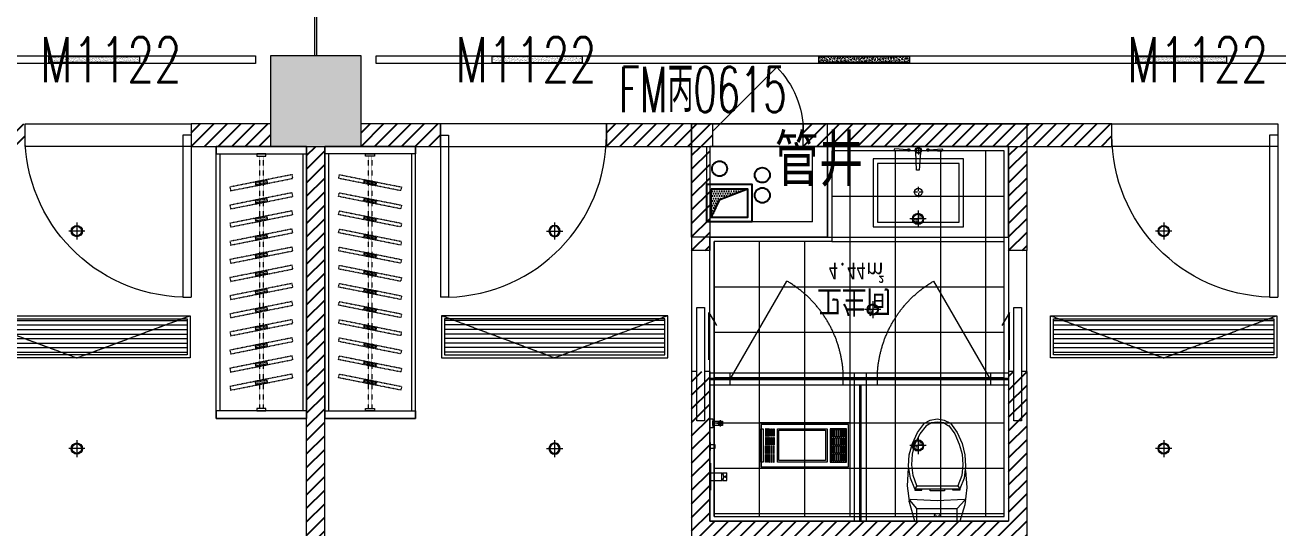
# Model space of a CAD drawing. Header units: millimetres. Extents: x 33621 to 401573, y -91663 to 133135.
# Drawn here: x 115971 to 124271, y -54236 to -50907 of the extents above; entities that cross this region are included whole.
import ezdxf

# ---------------------------------------------------------------- set-up
doc = ezdxf.new("R2010")
doc.units = ezdxf.units.MM
doc.header["$LTSCALE"] = 10
for name, pattern in [('DASH', [0.35, 0.25, -0.1]), ('DOT', [0.2, 0.1, -0.1]), ('DOTE', [2.42, 2, -0.2, 0.02, -0.2]), ('HIDDEN', [0.375, 0.25, -0.125, 0, 0])]:
    doc.linetypes.add(name, pattern=pattern)
doc.layers.get('0').update_dxf_attribs({"color": 253})
for name, color, linetype, lineweight in [('COLUMN', 253, 'Continuous', 0), ('DOOR【门】', 253, 'Continuous', 0), ('DS-4BS-FINISH【墙完成线】', 253, 'Continuous', 0), ('FF-Door【门】', 253, 'Continuous', 0), ('FF-FIXT【洁具】', 253, 'Continuous', 0), ('FF-FURN【成品家具】', 253, 'Continuous', 0), ('FF-FURN【成品家私】', 253, 'Continuous', 0), ('MK【门槛线】', 253, 'Continuous', 0), ('PUB_HATCH', 253, 'Continuous', 0), ('RC-FCU【空调设备】', 253, 'Continuous', 0), ('RC-LIGHT【天花灯具】', 253, 'Continuous', 0), ('RC-Modelling【天花造型】', 253, 'Continuous', 0), ('RC-STR【天花细线】', 253, 'Continuous', 0), ('RC-Text【天花文字】', 253, 'Continuous', 0), ('TXT【平面空间文字】', 253, 'Continuous', 0), ('WALL', 253, 'Continuous', 0), ('Wall【墙体】', 253, 'Continuous', 0), ('Wall【新建墙】', 253, 'Continuous', 0), ('WINDOW', 253, 'Continuous', 0), ('Xline【辅助线】', 253, 'Continuous', 0)]:
    doc.layers.add(name, color=color, linetype=linetype, lineweight=lineweight)
for name, color, linetype in [('DIM_LEAD', 253, 'Continuous'), ('ELE', 253, 'Continuous'), ('HATCH【填充】', 253, 'Continuous'), ('VPIPE-污水', 253, 'Continuous'), ('VPIPE-热给水', 253, 'Continuous'), ('VPIPE-给水', 253, 'Continuous'), ('WINDOW_TEXT', 253, 'Continuous'), ('填充', 253, 'Continuous'), ('洁具', 253, 'Continuous'), ('风道（排气道）', 253, 'Continuous')]:
    doc.layers.add(name, color=color, linetype=linetype)
doc.styles.add('-宋体', font='', dxfattribs={"width": 0.8})
doc.styles.add('_TCH_WINDOW', font='SIMPLEX', dxfattribs={"bigfont": 'GBCBIG'})
doc.styles.add('SUN', font='romans.shx', dxfattribs={"width": 0.8, "bigfont": 'hzdx.shx'})
doc.styles.add('宋体', font='', dxfattribs={"width": 0.7})
doc.styles.get('-宋体').set_extended_font_data('SimSun')
doc.styles.get('宋体').set_extended_font_data('SimSun')

# ---------------------------------------------------------------- blocks, each defined once
blk = doc.blocks.new('$DorLib2D$00000001')
for p, q in [((0.45, 0.975), (0.5, 0.975)), ((0.45, 0), (0.45, 0.975)), ((0.5, 0), (0.5, 0.975)), ((0.5, 0), (0.45, 0))]:
    blk.add_line(p, q)
at = {"lineweight": 13}
blk.add_arc((0.475, 0), 0.975, 91.46928, 180, dxfattribs=at)
blk = doc.blocks.new('海龙0109180699')
for points in [[(-1740, 7095.5), (-1740, 7145.5), (-1140, 7145.5), (-1140, 7095.5)], [(-1740, 7145.5), (-1740, 5345.5), (-1140, 5345.5), (-1140, 7145.5)], [(-1140, 5395.5), (-1140, 5345.5), (-1740, 5345.5), (-1740, 5395.5)]]:
    blk.add_lwpolyline(points, close=True)
at = {"color": 8}
for points in [[(-1715, 7095.5), (-1715, 5395.5)], [(-1165, 7095.5), (-1165, 5395.5)]]:
    blk.add_lwpolyline(points, dxfattribs=at)
for points in [[(-1470, 7080.5), (-1470, 7095.5), (-1410, 7095.5), (-1410, 7080.5)], [(-1410, 5410.5), (-1410, 5395.5), (-1470, 5395.5), (-1470, 5410.5)], [(-1410, 5410.5), (-1410, 5395.5), (-1470, 5395.5), (-1470, 5410.5)]]:
    blk.add_lwpolyline(points, close=True, dxfattribs=at)
at = {"color": 8, "linetype": 'DASH', "ltscale": 0.006}
for points in [[(-1452.5, 7080.5), (-1452.5, 5410.5)], [(-1427.5, 7080.5), (-1427.5, 5410.5)]]:
    blk.add_lwpolyline(points, dxfattribs=at)
for points in [[(-1643.5, 6958.7), (-1231.6, 6876.8), (-1236.5, 6852.3), (-1648.4, 6934.2)], [(-1476.8, 6925.6), (-1398.3, 6909.9), (-1403.2, 6885.4), (-1481.7, 6901)], [(-1478.3, 6918.2), (-1399.8, 6902.6), (-1401.7, 6892.8), (-1480.2, 6908.4)], [(-1643.5, 6838.7), (-1231.6, 6756.8), (-1236.5, 6732.3), (-1648.4, 6814.2)], [(-1476.8, 6805.6), (-1398.3, 6789.9), (-1403.2, 6765.4), (-1481.7, 6781)], [(-1478.3, 6798.2), (-1399.8, 6782.6), (-1401.7, 6772.8), (-1480.2, 6788.4)], [(-1643.5, 6718.7), (-1231.6, 6636.8), (-1236.5, 6612.3), (-1648.4, 6694.2)], [(-1476.8, 6685.6), (-1398.3, 6669.9), (-1403.2, 6645.4), (-1481.7, 6661)], [(-1478.3, 6678.2), (-1399.8, 6662.6), (-1401.7, 6652.8), (-1480.2, 6668.4)], [(-1643.5, 6598.7), (-1231.6, 6516.8), (-1236.5, 6492.3), (-1648.4, 6574.2)], [(-1476.8, 6565.6), (-1398.3, 6549.9), (-1403.2, 6525.4), (-1481.7, 6541)], [(-1478.3, 6558.2), (-1399.8, 6542.6), (-1401.7, 6532.8), (-1480.2, 6548.4)], [(-1643.5, 6478.7), (-1231.6, 6396.8), (-1236.5, 6372.3), (-1648.4, 6454.2)], [(-1476.8, 6445.6), (-1398.3, 6429.9), (-1403.2, 6405.4), (-1481.7, 6421)], [(-1478.3, 6438.2), (-1399.8, 6422.6), (-1401.7, 6412.8), (-1480.2, 6428.4)], [(-1643.5, 6358.7), (-1231.6, 6276.8), (-1236.5, 6252.3), (-1648.4, 6334.2)], [(-1476.8, 6325.6), (-1398.3, 6309.9), (-1403.2, 6285.4), (-1481.7, 6301)], [(-1478.3, 6318.2), (-1399.8, 6302.6), (-1401.7, 6292.8), (-1480.2, 6308.4)], [(-1643.5, 6238.7), (-1231.6, 6156.8), (-1236.5, 6132.3), (-1648.4, 6214.2)], [(-1476.8, 6205.6), (-1398.3, 6189.9), (-1403.2, 6165.4), (-1481.7, 6181)], [(-1478.3, 6198.2), (-1399.8, 6182.6), (-1401.7, 6172.8), (-1480.2, 6188.4)], [(-1643.5, 6118.7), (-1231.6, 6036.8), (-1236.5, 6012.3), (-1648.4, 6094.2)], [(-1476.8, 6085.6), (-1398.3, 6069.9), (-1403.2, 6045.4), (-1481.7, 6061)], [(-1478.3, 6078.2), (-1399.8, 6062.6), (-1401.7, 6052.8), (-1480.2, 6068.4)], [(-1643.5, 5998.7), (-1231.6, 5916.8), (-1236.5, 5892.3), (-1648.4, 5974.2)], [(-1476.8, 5965.6), (-1398.3, 5949.9), (-1403.2, 5925.4), (-1481.7, 5941)], [(-1478.3, 5958.2), (-1399.8, 5942.6), (-1401.7, 5932.8), (-1480.2, 5948.4)], [(-1643.5, 5878.7), (-1231.6, 5796.8), (-1236.5, 5772.3), (-1648.4, 5854.2)], [(-1476.8, 5845.6), (-1398.3, 5829.9), (-1403.2, 5805.4), (-1481.7, 5821)], [(-1478.3, 5838.2), (-1399.8, 5822.6), (-1401.7, 5812.8), (-1480.2, 5828.4)], [(-1643.5, 5758.7), (-1231.6, 5676.8), (-1236.5, 5652.3), (-1648.4, 5734.2)], [(-1476.8, 5725.6), (-1398.3, 5709.9), (-1403.2, 5685.4), (-1481.7, 5701)], [(-1478.3, 5718.2), (-1399.8, 5702.6), (-1401.7, 5692.8), (-1480.2, 5708.4)], [(-1643.5, 5638.7), (-1231.6, 5556.8), (-1236.5, 5532.3), (-1648.4, 5614.2)], [(-1476.8, 5605.6), (-1398.3, 5589.9), (-1403.2, 5565.4), (-1481.7, 5581)], [(-1478.3, 5598.2), (-1399.8, 5582.6), (-1401.7, 5572.8), (-1480.2, 5588.4)]]:
    blk.add_lwpolyline(points, close=True, dxfattribs=at)
blk = doc.blocks.new('PQD')
at = {"layer": '填充'}
h = blk.add_hatch(dxfattribs=at)
h.set_pattern_fill('DOTS', color=256, scale=10, style=0)
h.paths.add_polyline_path([(517039.4, 222520.7), (516799.4, 222520.7), (516799.4, 222330.7), (516857.1, 222450.6)])
blk.add_lwpolyline([(516799.4, 222330.7), (516857.1, 222450.6), (517039.4, 222520.7)], dxfattribs=at)
at = {"layer": '风道（排气道）'}
for points in [[(516769.4, 222550.7), (517069.4, 222550.7), (517069.4, 222300.7), (516769.4, 222300.7)], [(516799.4, 222520.7), (517039.4, 222520.7), (517039.4, 222330.7), (516799.4, 222330.7)]]:
    blk.add_lwpolyline(points, close=True, dxfattribs=at)
blk = doc.blocks.new('$DorLib2D$00000114')
at = {"color": 0}
blk.add_line((0.5, 0), (-0.207, 0.707), dxfattribs=at)
blk.add_arc((0.5, 0), 1, 135, 180, dxfattribs=at)
blk = doc.blocks.new('ZL_08155714')
at = {"layer": 'VPIPE-污水'}
blk.add_circle((-129.2, -712), 50, dxfattribs=at)
at = {"layer": 'VPIPE-热给水'}
blk.add_circle((153.9, -888.5), 50, dxfattribs=at)
at = {"layer": 'VPIPE-给水'}
blk.add_circle((153.9, -754.4), 50, dxfattribs=at)
at = {"layer": 'WALL'}
for p, q in [((-314.6, -1164.9), (-314.6, -414.9)), ((-314.6, -414.9), (585.4, -414.9)), ((585.4, -1164.9), (585.4, -414.9)), ((-214.6, -1064.9), (-214.6, -564.9)), ((-214.6, -564.9), (485.4, -564.9)), ((485.4, -1064.9), (485.4, -564.9)), ((485.4, -1064.9), (-214.6, -1064.9)), ((585.4, -1164.9), (-314.6, -1164.9))]:
    blk.add_line(p, q, dxfattribs=at)
at = {"layer": 'WINDOW'}
for p, q in [((-175.1, -414.9), (424.9, -414.9)), ((-175.1, -414.9), (-175.1, -564.9)), ((424.9, -564.9), (424.9, -414.9)), ((-175.1, -564.9), (424.9, -564.9))]:
    blk.add_line(p, q, dxfattribs=at)
at = {"layer": 'DOOR【门】', "xscale": -600, "yscale": 600, "zscale": -600}
blk.add_blockref('$DorLib2D$00000114', (124.9, -464.9), dxfattribs=at)
at = {"layer": '洁具'}
blk.add_blockref('PQD', (-516984, -223365.7), dxfattribs=at)
at = {"layer": 'ELE', "ltscale": 100, "style": 'SUN', "width": 0.6}
blk.add_text('FM丙0615', height=300, dxfattribs=at).set_placement((-797.1, -337.9, 0))
at = {"layer": 'TXT【平面空间文字】', "width": 0.75}
blk.add_text('管井', height=300, dxfattribs=at).set_placement((236.4, -794.6))
blk = doc.blocks.new('A$C5D954283')
at = {"color": 0, "linetype": 'Continuous'}
for p, q in [((-159.8, 511.3), (-159.8, 506.3)), ((159.8, 511.3), (159.8, 506.3)), ((15.1, 492.2), (4.8, 374.3)), ((4.8, 374.3), (-11.2, 374.3))]:
    blk.add_line(p, q, dxfattribs=at)
at = {"color": 8}
for p, q in [((0, 532.1), (0, 509.5)), ((0, 501.5), (0, 478.5)), ((0, 235.1), (0, 263.8)), ((-5, 230), (-32.8, 230)), ((0, 225), (0, 196.3)), ((32.3, 230), (5, 230))]:
    blk.add_line(p, q, dxfattribs=at)
at = {"color": 8, "ltscale": 1000, "const_width": 0.448}
blk.add_lwpolyline([(0, 505.7, -1), (0, 505.3, -1)], format="xyb", close=True, dxfattribs=at)
at = {"color": 0, "linetype": 'Continuous'}
blk.add_lwpolyline([(300, 0), (300, 450), (-300, 450), (-300, 0)], close=True, dxfattribs=at)
at = {"color": 8}
blk.add_lwpolyline([(270, 30), (270, 420), (-270, 420), (-270, 30)], close=True, dxfattribs=at)
at = {"color": 8, "const_width": 0.84}
blk.add_lwpolyline([(0.1, 230.5, -1), (0.1, 229.6, -1)], format="xyb", close=True, dxfattribs=at)
at = {"color": 8}
blk.add_circle((0, 230), 25.2, dxfattribs=at)
at = {"color": 0, "linetype": 'Continuous'}
for centre, start, end in [((-154.8, 511.3), 88.28891, 180), ((-154.8, 506.3), 180, 271.71109), ((154.8, 511.3), 0, 91.71109), ((154.8, 506.3), 268.28891, 0)]:
    blk.add_arc(centre, 5, start, end, dxfattribs=at)
at = {"color": 250, "linetype": 'DOT', "ltscale": 1000}
for points in [[(-57.3, 508.8), (-57.4, 510), (-57.8, 511.1), (-58.3, 512.1), (-59.1, 513), (-60, 513.8), (-61, 514.3), (-62.2, 514.7), (-63.3, 514.8), (-64.5, 514.7), (-65.6, 514.3), (-66.7, 513.8), (-67.6, 513), (-68.3, 512.1), (-68.9, 511.1), (-69.2, 510), (-69.3, 508.8), (-69.2, 507.6), (-68.9, 506.5), (-68.3, 505.5), (-67.6, 504.6), (-66.7, 503.8), (-65.6, 503.3), (-64.5, 502.9), (-63.3, 502.8), (-62.2, 502.9), (-61, 503.3), (-60, 503.8), (-59.1, 504.6), (-58.3, 505.5), (-57.8, 506.5), (-57.4, 507.6)], [(69.3, 508.8), (69.2, 510), (68.9, 511.1), (68.3, 512.1), (67.6, 513), (66.7, 513.8), (65.6, 514.3), (64.5, 514.7), (63.3, 514.8), (62.2, 514.7), (61, 514.3), (60, 513.8), (59.1, 513), (58.3, 512.1), (57.8, 511.1), (57.4, 510), (57.3, 508.8), (57.4, 507.6), (57.8, 506.5), (58.3, 505.5), (59.1, 504.6), (60, 503.8), (61, 503.3), (62.2, 502.9), (63.3, 502.8), (64.5, 502.9), (65.6, 503.3), (66.7, 503.8), (67.6, 504.6), (68.3, 505.5), (68.9, 506.5), (69.2, 507.6)]]:
    blk.add_wipeout(points, dxfattribs=at)
at = {"color": 0, "linetype": 'Continuous'}
for p, q in [((-72.3, 510.3), (-154.7, 516.3)), ((-72.3, 507.3), (-154.7, 501.3)), ((72.3, 510.3), (154.7, 516.3)), ((72.3, 507.3), (154.7, 501.3)), ((-11.2, 374.3), (-17.5, 495.5))]:
    blk.add_line(p, q, dxfattribs=at)
at = {"color": 8}
for p, q in [((-4, 505.5), (-26.2, 505.5)), ((25.8, 505.5), (4, 505.5))]:
    blk.add_line(p, q, dxfattribs=at)
at = {"color": 0, "linetype": 'Continuous', "const_width": 12}
for points in [[(-63.3, 514.8, -1), (-63.3, 502.8, -1)], [(63.3, 514.8, 1), (63.3, 502.8, 1)]]:
    blk.add_lwpolyline(points, format="xyb", close=True, dxfattribs=at)
at = {"color": 0, "linetype": 'Continuous'}
blk.add_circle((0, 505.5), 20.2, dxfattribs=at)
at = {"color": 8}
blk.add_circle((0.3, 505.7), 16.3, dxfattribs=at)
blk = doc.blocks.new('A$C78EA0098')
at = {"color": 33, "linetype": 'Continuous'}
for p, q in [((47, 353.8), (90, 353.8)), ((68.5, 375.3), (68.5, 332.3))]:
    blk.add_line(p, q, dxfattribs=at)
for p, q in [((5, 25, 0), (81, 25, 0)), ((81, -25, 0), (81, 25, 0)), ((81, 20, 0), (88, 20, 0)), ((84, 25, 0), (114, 25, 0)), ((84, 20, 0), (84, 25, 0)), ((114, -25, 0), (114, 25, 0)), ((5, -25, 0), (81, -25, 0)), ((81, -20, 0), (88, -20, 0)), ((84, -25, 0), (84, -20, 0)), ((84, -25, 0), (114, -25, 0))]:
    blk.add_line(p, q)
for points in [[(0, 383.8), (20, 383.8), (20, 323.8), (0, 323.8)], [(20, 368.8), (85, 368.8), (85, 338.8), (20, 338.8)], [(0, 226), (3, 226), (3, 174), (0, 174)], [(3, 212.5), (33.5, 212.5), (33.5, 187.5), (3, 187.5)], [(0, 90), (5, 90), (5, -90), (0, -90)]]:
    blk.add_lwpolyline(points, close=True)
for centre, radius in [((68.5, 353.8), 11.5), ((104, 0, 0), 5)]:
    blk.add_circle(centre, radius, dxfattribs=at)
blk.add_arc((57.8, 0, 0), 36.3, 316.39718, 43.60282)
blk = doc.blocks.new('ZL_08127082')
at = {"layer": 'FF-FIXT【洁具】'}
for p, q in [((-184.1, -108.8), (-150.6, 0)), ((146.4, 0), (-150.6, 0)), ((-133.9, 0), (-133.9, -83.7)), ((133.9, 0), (133.9, -83.7)), ((146.4, 0), (179.9, -117.1)), ((-20.9, -37.7), (-16.7, -33.5)), ((-20.9, -41.8), (-20.9, -37.7)), ((-16.7, -46), (-20.9, -41.8)), ((-16.7, -33.5), (-12.6, -33.5)), ((-12.6, -50.2), (-16.7, -46)), ((-12.6, -33.5), (-4.2, -29.3)), ((4.2, -50.2), (-12.6, -50.2)), ((-4.2, -29.3), (4.2, -33.5)), ((4.2, -33.5), (12.6, -33.5)), ((12.6, -46), (4.2, -50.2)), ((12.6, -33.5), (16.7, -37.7)), ((16.7, -41.8), (12.6, -46)), ((16.7, -37.7), (16.7, -41.8)), ((-196.6, -221.7), (-184.1, -108.8)), ((-133.9, -83.7), (-184.1, -138.1)), ((-179.9, -142.2), (0, -133.9)), ((133.9, -83.7), (-133.9, -83.7)), ((0, -133.9), (0, -138.1)), ((0, -133.9), (175.7, -142.2)), ((133.9, -83.7), (179.9, -138.1)), ((184.1, -133.9), (175.7, -142.2)), ((179.9, -117.1), (196.6, -234.3)), ((184.1, -125.5), (184.1, -133.9)), ((-188.3, -334.7), (-196.6, -221.7)), ((-179.9, -284.5), (-150.6, -213.4)), ((-163.2, -301.2), (-138.1, -234.3)), ((-150.6, -205), (-104.6, -205)), ((-150.6, -213.4), (-150.6, -205)), ((-138.1, -234.3), (-150.6, -213.4)), ((146.4, -213.4), (-150.6, -213.4)), ((133.9, -234.3), (-138.1, -234.3)), ((-104.6, -205), (-104.6, -213.4)), ((-50.2, -213.4), (-50.2, -200.8)), ((-50.2, -200.8), (46, -200.8)), ((46, -213.4), (-50.2, -213.4)), ((46, -200.8), (46, -213.4)), ((100.4, -205), (100.4, -213.4)), ((146.4, -205), (100.4, -205)), ((133.9, -234.3), (146.4, -213.4)), ((133.9, -234.3), (159, -301.2)), ((146.4, -213.4), (146.4, -205)), ((146.4, -213.4), (175.7, -284.5)), ((196.6, -234.3), (188.3, -351.4)), ((-188.3, -364), (-179.9, -284.5)), ((-171.5, -372.3), (-163.2, -301.2)), ((159, -301.2), (167.3, -372.3)), ((175.7, -284.5), (188.3, -364)), ((-184.1, -439.3), (-188.3, -364)), ((-167.3, -443.4), (-171.5, -372.3)), ((167.3, -372.3), (163.2, -443.4)), ((188.3, -364), (184.1, -439.3)), ((-167.3, -514.6), (-184.1, -439.3)), ((-146.4, -510.4), (-167.3, -443.4)), ((163.2, -443.4), (146.4, -510.4)), ((184.1, -439.3), (163.2, -514.6)), ((-133.9, -585.7), (-167.3, -514.6)), ((-117.1, -577.3), (-146.4, -510.4)), ((-75.3, -635.9), (-117.1, -577.3)), ((113, -577.3), (71.1, -631.7)), ((146.4, -510.4), (113, -577.3)), ((163.2, -514.6), (129.7, -585.7)), ((-87.9, -648.4), (-133.9, -585.7)), ((-46, -669.4), (-87.9, -648.4)), ((-41.8, -652.6), (-75.3, -631.7)), ((0, -656.8), (-41.8, -652.6)), ((37.7, -652.6), (0, -656.8)), ((75.3, -631.7), (37.7, -652.6)), ((83.7, -648.4), (46, -669.4)), ((129.7, -585.7), (83.7, -648.4)), ((0, -677.7), (-46, -669.4)), ((46, -669.4), (0, -677.7))]:
    blk.add_line(p, q, dxfattribs=at)
blk = doc.blocks.new('ZL_08123655')
at = {"layer": 'FF-FIXT【洁具】'}
for p, q in [((-184.1, -138.1), (-188.3, -129.7)), ((-179.9, -142.2), (-184.1, -138.1))]:
    blk.add_line(p, q, dxfattribs=at)
at = {"layer": 'DIM_LEAD'}
blk.add_blockref('ZL_08127082', (0, 0), dxfattribs=at)
blk = doc.blocks.new('DOORBLK101')
at = {"layer": 'FF-Door【门】'}
blk.add_line((-0.5, 0), (0, 0.866), dxfattribs=at)
at = {"layer": 'FF-Door【门】', "color": 8, "linetype": 'HIDDEN', "ltscale": 15}
blk.add_arc((-0.5, 0), 1, 0, 60, dxfattribs=at)
blk = doc.blocks.new('海龙0427194496')
at = {"layer": 'FF-FURN【成品家具】'}
for p, q in [((-885.9, 1254), (-885.9, 2054)), ((1334.1, 2054), (1334.1, 1254))]:
    blk.add_line(p, q, dxfattribs=at)
at = {"layer": 'FF-FURN【成品家私】'}
for points in [[(-850.9, 1630.6), (-800.9, 1630.6), (-800.9, 2380.6), (-850.9, 2380.6)], [(1249.1, 1630.6), (1299.1, 1630.6), (1299.1, 2380.6), (1249.1, 2380.6)]]:
    blk.add_lwpolyline(points, close=True, dxfattribs=at)
for points in [[(-772.3, 1977.7), (-772.3, 1663.5), (-721.5, 1750.5)], [(1220.5, 1977.7), (1220.5, 1663.5), (1169.7, 1750.5)]]:
    blk.add_lwpolyline(points, dxfattribs=at)
at = {"layer": 'MK【门槛线】', "color": 4}
for p, q in [((190.6, 2065.2), (190.6, 3045.2)), ((270.6, 2065.2), (270.6, 3045.2)), ((1214.1, 2145.2), (-765.9, 2145.2)), ((-630.6, 2145.2), (-630.6, 2065.2)), ((119.4, 2145.2), (119.4, 2065.2)), ((345.6, 2145.2), (345.6, 2065.2)), ((1095.6, 2145.2), (1095.6, 2065.2)), ((1214.1, 2065.2), (-765.9, 2065.2))]:
    blk.add_line(p, q, dxfattribs=at)
at = {"layer": 'Wall【墙体】', "color": 6}
blk.add_line((1214.1, 564.9), (-765.9, 564.9), dxfattribs=at)
at = {"layer": 'Wall【新建墙】', "color": 4}
for p, q in [((-885.9, 2054), (-885.9, 3165.2)), ((1334.1, 2054), (1334.1, 3165.2)), ((-765.9, 3045.2), (1214.1, 3045.2)), ((-765.9, 2054), (-765.9, 3045.2)), ((1214.1, 2054), (1214.1, 3045.2)), ((-850.9, 2054), (-885.9, 2054)), ((-765.9, 2054), (-800.9, 2054)), ((1249.1, 2054), (1214.1, 2054)), ((1334.1, 2054), (1299.1, 2054)), ((-885.9, 414.9), (-885.9, 1254)), ((-765.9, 1254), (-885.9, 1254)), ((-765.9, 564.9), (-765.9, 1254)), ((1214.1, 564.9), (1214.1, 1254)), ((1334.1, 1254), (1214.1, 1254)), ((1334.1, 414.9), (1334.1, 1254)), ((-885.9, 414.9), (1334.1, 414.9))]:
    blk.add_line(p, q, dxfattribs=at)
blk.add_lwpolyline([(-885.9, 3165.2), (1334.1, 3165.2)], dxfattribs=at)
at = {"layer": 'WINDOW', "linetype": 'Continuous'}
for p, q in [((225.6, 2145.2), (225.6, 3045.2)), ((235.6, 2145.2), (235.6, 3045.2)), ((1214.1, 2110.2), (-765.9, 2110.2)), ((1214.1, 2100.2), (-765.9, 2100.2))]:
    blk.add_line(p, q, dxfattribs=at)
at = {"layer": 'FF-FIXT【洁具】', "xscale": -1}
blk.add_blockref('ZL_08123655', (740.4, 3045.2), dxfattribs=at)
at = {"layer": 'FF-FIXT【洁具】', "xscale": -1, "rotation": 180.000000952178}
blk.add_blockref('A$C78EA0098', (-765.9, 2751.2), dxfattribs=at)
at = {"layer": 'FF-FIXT【洁具】', "yscale": 750, "zscale": 750}
for p, xscale, rotation in [((-255.6, 2105.2), -750, 180.0000000000119), ((719.6, 2105.2), 750, 179.9999999999881)]:
    blk.add_blockref('DOORBLK101', p, dxfattribs=dict(at, xscale=xscale, rotation=rotation))
at = {"layer": 'TXT【平面空间文字】', "color": 6, "linetype": 'Continuous', "xscale": -1, "rotation": 180}
blk.add_blockref('ZL_08155714', (-571.3, 0), dxfattribs=at)
at = {"layer": 'RC-Text【天花文字】', "style": '宋体', "width": 0.8}
blk.add_text('4.44㎡', height=112.5, dxfattribs=at).set_placement((21.9, 1335.3))
at = {"layer": 'TXT【平面空间文字】', "style": '-宋体', "width": 0.8}
blk.add_text('卫生间', height=150, dxfattribs=at).set_placement((-54.9, 1520.1))
at = {"layer": 'FF-FIXT【洁具】', "linetype": 'Continuous', "xscale": -1, "rotation": 180}
blk.add_blockref('A$C5D954283', (616.3, 1097.1), dxfattribs=at)
at = {"layer": 'FF-FIXT【洁具】', "linetype": 'Continuous'}
blk.add_lwpolyline([(1214.1, 564.9), (14.1, 564.9), (14.1, 1164.9), (1214.1, 1164.9)], close=True, dxfattribs=at)
at = {"layer": 'Wall【新建墙】', "color": 4}
blk.add_lwpolyline([(-765.9, 1164.9), (14.1, 1164.9), (14.1, 564.9), (1214.1, 564.9), (1214.1, 3045.2), (-765.9, 3045.2), (-765.9, 1164.9)], dxfattribs=at)
blk = doc.blocks.new('海龙0427202726')
at = {"layer": 'Xline【辅助线】', "xscale": -1, "rotation": 180}
blk.add_blockref('海龙0427194496', (3600, 7764.9), dxfattribs=at)
blk = doc.blocks.new('ZL_0317145799')
at = {"layer": 'RC-FCU【空调设备】'}
h = blk.add_hatch(dxfattribs=at)
h.set_pattern_fill('_USER', color=8, scale=30, pattern_type=0)
h.set_pattern_definition([(0, (-5926276.942, -1197962.362), (0, 30), [])])
h.paths.add_polyline_path([(730, -260), (730, -20), (-730, -20), (-730, -260)])
blk.add_lwpolyline([(-750, -280), (-750, 0), (750, 0), (750, -280)], close=True, dxfattribs=at)
at = {"layer": 'RC-FCU【空调设备】', "color": 8, "linetype": 'DASH'}
blk.add_lwpolyline([(-750, 0), (0, -280), (750, 0)], dxfattribs=at)
at = {"layer": 'RC-FCU【空调设备】', "color": 8}
blk.add_lwpolyline([(-730, -260), (-730, -20), (730, -20), (730, -260)], close=True, dxfattribs=at)
blk = doc.blocks.new('圆形筒灯')
at = {"color": 251, "linetype": 'DOTE', "ltscale": 43.504693}
blk.add_line((0, 91), (0, -91), dxfattribs=at)
at = {"color": 251, "linetype": 'DOTE', "ltscale": 41.297046}
blk.add_line((86, 0), (-86, 0), dxfattribs=at)
blk.add_ellipse((0, 0), major_axis=(-42.4, 42.4), ratio=1, start_param=2.355868237233172, end_param=8.639053544412757)
at = {"color": 251}
blk.add_ellipse((0, 0), major_axis=(35.4, 35.4), ratio=1, start_param=5.49871431692557, end_param=11.78189962410516, dxfattribs=at)
blk = doc.blocks.new('ZL_0603125599')
at = {"layer": 'RC-Modelling【天花造型】'}
blk.add_lwpolyline([(-133, 653.5), (966.9, 653.5), (966.9, 503.5), (-133, 503.5)], close=True, dxfattribs=at)
at = {"layer": 'RC-FCU【空调设备】'}
blk.add_blockref('ZL_0317145799', (210, -616.8), dxfattribs=at)
at = {"layer": 'RC-LIGHT【天花灯具】', "xscale": 0.625, "yscale": 0.625, "zscale": 0.625}
for p in [(210, -56.6), (210, -1496.8)]:
    blk.add_blockref('圆形筒灯', p, dxfattribs=at)
blk = doc.blocks.new('防雾筒灯')
at = {"ltscale": 30}
h = blk.add_hatch(dxfattribs=at)
h.set_pattern_fill('DOTS', color=251, scale=3)
h.set_pattern_definition([(0, (-62.322, -46.6336), (2.38125, 4.7625), [0, -4.7625])])
edge = h.paths.add_edge_path()
edge.add_ellipse((0, 0), major_axis=(35.4, 35.4), ratio=1, start_angle=315, end_angle=405)
edge.add_line((0, 50), (0, 0))
edge.add_line((0, 0), (50, 0))
edge = h.paths.add_edge_path()
edge.add_line((0, 0), (-50, 0))
edge.add_ellipse((0, 0), major_axis=(35.4, 35.4), ratio=1, start_angle=495, end_angle=225)
edge.add_line((0, -50), (0, 0))
at = {"color": 251, "linetype": 'DOTE', "ltscale": 43.504693}
blk.add_line((0, 91), (0, -91), dxfattribs=at)
at = {"color": 251, "linetype": 'DOTE', "ltscale": 41.297046}
blk.add_line((86, 0), (-86, 0), dxfattribs=at)
blk.add_ellipse((0, 0), major_axis=(-42.4, 42.4), ratio=1, start_param=2.355868237233172, end_param=8.639053544412757)
at = {"color": 251}
blk.add_ellipse((0, 0), major_axis=(35.4, 35.4), ratio=1, start_param=5.49871431692557, end_param=11.78189962410516, dxfattribs=at)
blk = doc.blocks.new('ERTERT')
at = {"color": 8}
for points in [[(15709.6, 8061.8), (15930.2, 8061.8), (15930.2, 8046.6), (15709.6, 8046.6)], [(15709.5, 8032.6), (15759.4, 8032.6), (15759.4, 8026.5), (15709.5, 8026.5)], [(15709.5, 8019.5), (15759.4, 8019.5), (15759.4, 8013.4), (15709.5, 8013.4)], [(15709.5, 8000.3), (15759.4, 8000.3), (15759.4, 8006.4), (15709.5, 8006.4)], [(15709.5, 7987.2), (15759.4, 7987.2), (15759.4, 7993.3), (15709.5, 7993.3)], [(15709.5, 7974.2), (15759.4, 7974.2), (15759.4, 7980.2), (15709.5, 7980.2)], [(15766.4, 8032.6), (15816.3, 8032.6), (15816.3, 8026.5), (15766.4, 8026.5)], [(15766.4, 8019.5), (15816.3, 8019.5), (15816.3, 8013.4), (15766.4, 8013.4)], [(15766.4, 8000.3), (15816.3, 8000.3), (15816.3, 8006.4), (15766.4, 8006.4)], [(15766.4, 7987.2), (15816.3, 7987.2), (15816.3, 7993.3), (15766.4, 7993.3)], [(15766.4, 7974.2), (15816.3, 7974.2), (15816.3, 7980.2), (15766.4, 7980.2)], [(15873.3, 8032.6), (15823.3, 8032.6), (15823.3, 8026.5), (15873.3, 8026.5)], [(15873.3, 8019.5), (15823.3, 8019.5), (15823.3, 8013.4), (15873.3, 8013.4)], [(15873.3, 8000.3), (15823.3, 8000.3), (15823.3, 8006.4), (15873.3, 8006.4)], [(15873.3, 7987.2), (15823.3, 7987.2), (15823.3, 7993.3), (15873.3, 7993.3)], [(15873.3, 7974.2), (15823.3, 7974.2), (15823.3, 7980.2), (15873.3, 7980.2)], [(15930.2, 8032.6), (15880.3, 8032.6), (15880.3, 8026.5), (15930.2, 8026.5)], [(15930.2, 8019.5), (15880.3, 8019.5), (15880.3, 8013.4), (15930.2, 8013.4)], [(15930.2, 8000.3), (15880.3, 8000.3), (15880.3, 8006.4), (15930.2, 8006.4)], [(15930.2, 7987.2), (15880.3, 7987.2), (15880.3, 7993.3), (15930.2, 7993.3)], [(15930.2, 7974.2), (15880.3, 7974.2), (15880.3, 7980.2), (15930.2, 7980.2)], [(15709.5, 7952.9), (15930.2, 7952.9), (15930.2, 7624.2), (15709.5, 7624.2)], [(15709.5, 7495.6), (15930.2, 7495.6), (15930.2, 7604.2), (15709.5, 7604.2)], [(15714.5, 7599.2), (15763.3, 7599.2), (15763.3, 7592.2), (15714.5, 7592.2)], [(15714.5, 7586), (15763.3, 7586), (15763.3, 7579), (15714.5, 7579)], [(15714.5, 7572.1), (15763.3, 7572.1), (15763.3, 7565.1), (15714.5, 7565.1)], [(15714.5, 7558.9), (15763.3, 7558.9), (15763.3, 7551.9), (15714.5, 7551.9)], [(15767.9, 7599.2), (15816.7, 7599.2), (15816.7, 7592.2), (15767.9, 7592.2)], [(15767.9, 7586), (15816.7, 7586), (15816.7, 7579), (15767.9, 7579)], [(15767.9, 7572.1), (15816.7, 7572.1), (15816.7, 7565.1), (15767.9, 7565.1)], [(15767.9, 7558.9), (15816.7, 7558.9), (15816.7, 7551.9), (15767.9, 7551.9)], [(15821.2, 7599.2), (15870, 7599.2), (15870, 7592.2), (15821.2, 7592.2)], [(15821.2, 7586), (15870, 7586), (15870, 7579), (15821.2, 7579)], [(15821.2, 7572.1), (15870, 7572.1), (15870, 7565.1), (15821.2, 7565.1)], [(15821.2, 7558.9), (15870, 7558.9), (15870, 7551.9), (15821.2, 7551.9)], [(15876.4, 7599.2), (15925.2, 7599.2), (15925.2, 7592.2), (15876.4, 7592.2)], [(15876.4, 7586), (15925.2, 7586), (15925.2, 7579), (15876.4, 7579)], [(15876.4, 7572.1), (15925.2, 7572.1), (15925.2, 7565.1), (15876.4, 7565.1)], [(15876.4, 7558.9), (15925.2, 7558.9), (15925.2, 7551.9), (15876.4, 7551.9)], [(15714.5, 7545.5), (15763.3, 7545.5), (15763.3, 7538.5), (15714.5, 7538.5)], [(15714.5, 7532.6), (15763.3, 7532.6), (15763.3, 7525.6), (15714.5, 7525.6)], [(15714.5, 7520.4), (15763.3, 7520.4), (15763.3, 7513.4), (15714.5, 7513.4)], [(15714.5, 7507.6), (15763.3, 7507.6), (15763.3, 7500.6), (15714.5, 7500.6)], [(15767.9, 7545.5), (15816.7, 7545.5), (15816.7, 7538.5), (15767.9, 7538.5)], [(15767.9, 7532.6), (15816.7, 7532.6), (15816.7, 7525.6), (15767.9, 7525.6)], [(15767.9, 7520.4), (15816.7, 7520.4), (15816.7, 7513.4), (15767.9, 7513.4)], [(15767.9, 7507.6), (15816.7, 7507.6), (15816.7, 7500.6), (15767.9, 7500.6)], [(15821.2, 7545.5), (15870, 7545.5), (15870, 7538.5), (15821.2, 7538.5)], [(15821.2, 7532.6), (15870, 7532.6), (15870, 7525.6), (15821.2, 7525.6)], [(15821.2, 7520.4), (15870, 7520.4), (15870, 7513.4), (15821.2, 7513.4)], [(15821.2, 7507.6), (15870, 7507.6), (15870, 7500.6), (15821.2, 7500.6)], [(15876.4, 7545.5), (15925.2, 7545.5), (15925.2, 7538.5), (15876.4, 7538.5)], [(15876.4, 7532.6), (15925.2, 7532.6), (15925.2, 7525.6), (15876.4, 7525.6)], [(15876.4, 7520.4), (15925.2, 7520.4), (15925.2, 7513.4), (15876.4, 7513.4)], [(15876.4, 7507.6), (15925.2, 7507.6), (15925.2, 7500.6), (15876.4, 7500.6)]]:
    blk.add_lwpolyline(points, close=True, dxfattribs=at)
at = {"color": 250}
blk.add_lwpolyline([(15719.5, 7942.9), (15920.2, 7942.9), (15920.2, 7634.2), (15719.5, 7634.2)], close=True, dxfattribs=at)
at = {"layer": 'RC-LIGHT【天花灯具】'}
for points in [[(15668.9, 7471.8), (15968.9, 7471.8), (15968.9, 8071.8), (15668.9, 8071.8)], [(15678.9, 7481.8), (15958.9, 7481.8), (15958.9, 8061.8), (15678.9, 8061.8)]]:
    blk.add_lwpolyline(points, close=True, dxfattribs=at)
blk = doc.blocks.new('ZL_0814093391')
at = {"layer": 'RC-LIGHT【天花灯具】'}
h = blk.add_hatch(dxfattribs=at)
h.set_pattern_fill('AR-SAND', color=251, scale=0.316764)
h.set_pattern_definition([(37.5, (-300, -35), (-0.50683, 15.50283), [0, -12.2296, 0, -13.67785, 0, -13.07441]), (7.5, (-300, -35), (14.23926, 22.7064), [0, -6.59755, 0, -11.02274, 0, -4.22404]), (327.5, (-309.896, -35), (25.05575, 0.04552), [0, -4.0229, 0, -14.48243, 0, -18.90761]), (317.5, (-309.896, -35), (24.1867, 7.0616), [0, -2.01145, 0, -9.49404, 0, -10.86182])])
h.paths.add_polyline_path([(300, 5), (-300, 5), (-300, -35), (300, -35)])
blk.add_lwpolyline([(-300, 5), (300, 5), (300, -35), (-300, -35)], close=True, dxfattribs=at)

msp = doc.modelspace()

# ---------------------------------------------------------------- hatches: boundary and pattern name
at = {"layer": 'HATCH【填充】'}
h = msp.add_hatch(dxfattribs=at)
h.set_pattern_fill('ANSI31', color=3, scale=20)
h.set_pattern_definition([(45, (113926.02, -51710.557), (-44.9013, 44.9013), [])])
h.paths.add_polyline_path([(115971, -51560.6), (113926, -51560.6), (113926, -51710.6), (115971, -51710.6)])
h = msp.add_hatch(dxfattribs=at)
h.set_pattern_fill('ANSI31', color=3, scale=20)
h.set_pattern_definition([(45, (117070.966, -51710.56), (-44.901, 44.901), [])])
h.paths.add_polyline_path([(117071, -51710.6), (117596.5, -51710.6), (117596.5, -51560.6), (117071, -51560.6)])
h = msp.add_hatch(dxfattribs=at)
h.set_pattern_fill('ANSI31', color=3, scale=20)
h.set_pattern_definition([(45, (117070.966, -51710.557), (-44.901, 44.901), [])])
h.paths.add_polyline_path([(117596.5, -51560.6), (117071, -51560.6), (117071, -51710.6), (117596.5, -51710.6)])
h = msp.add_hatch(dxfattribs=at)
h.set_pattern_fill('ANSI31', color=3, scale=20)
h.set_pattern_definition([(45, (118196.51, -51710.557), (-44.901, 44.901), [])])
h.paths.add_polyline_path([(118722.1, -51560.6), (118196.5, -51560.6), (118196.5, -51710.6), (118722.1, -51710.6)])
h = msp.add_hatch(dxfattribs=at)
h.set_pattern_fill('ANSI31', color=3, scale=20)
h.set_pattern_definition([(45, (119822.066, -51710.557), (-44.9013, 44.9013), [])])
h.paths.add_polyline_path([(120526, -51560.6), (119822.1, -51560.6), (119822.1, -51710.6), (120526, -51710.6)])
h = msp.add_hatch(dxfattribs=at)
h.set_pattern_fill('ANSI31', color=3, scale=20)
h.set_pattern_definition([(45, (121126.02, -51710.557), (-44.9013, 44.9013), [])])
h.paths.add_polyline_path([(123171, -51560.6), (121126, -51560.6), (121126, -51710.6), (123171, -51710.6)])
h = msp.add_hatch(dxfattribs=at)
h.set_pattern_fill('ANSI31', color=3, scale=20)
h.set_pattern_definition([(45, (117836.51, -51860.56), (-44.9013, 44.9013), [])])
h.paths.add_polyline_path([(117836.5, -58609.4), (117956.5, -58609.4), (117956.5, -51710.6), (117836.5, -51710.6)])
h = msp.add_hatch(dxfattribs=at)
h.set_pattern_fill('ANSI31', color=3, scale=20)
h.set_pattern_definition([(45, (120386.516, -52399.67), (-44.901, 44.901), [])])
h.paths.add_polyline_path([(120386.5, -51710.6), (120506.5, -51710.6), (120506.5, -52399.7), (120386.5, -52399.7)])
h = msp.add_hatch(dxfattribs=at)
h.set_pattern_fill('ANSI31', color=3, scale=20)
h.set_pattern_definition([(45, (122486.516, -52399.67), (-44.901, 44.901), [])])
h.paths.add_polyline_path([(122486.5, -51710.6), (122606.5, -51710.6), (122606.5, -52399.7), (122486.5, -52399.7)])
h = msp.add_hatch(dxfattribs=at)
h.set_pattern_fill('ANSI31', color=3, scale=20)
h.set_pattern_definition([(45, (122486.516, -54310.816), (-44.9013, 44.9013), [])])
h.paths.add_polyline_path([(122486.5, -53199.7), (122606.5, -53199.7), (122606.5, -54310.8), (120386.5, -54310.8), (120386.5, -53199.7), (120506.5, -53199.7), (120506.5, -54190.8), (122486.5, -54190.8)])
at = {"layer": 'PUB_HATCH'}
msp.add_hatch(color=256, dxfattribs=at).paths.add_polyline_path([(117596.5, -51710.6), (118196.5, -51710.6), (118196.5, -51110.6), (117596.5, -51110.6)])
at = {"layer": 'RC-STR【天花细线】'}
h = msp.add_hatch(dxfattribs=at)
h.set_pattern_fill('_USER', color=256, scale=300, double=1, pattern_type=0)
h.set_pattern_definition([(0, (121736.52, -52340.56), (0, 300), []), (90, (121736.52, -52340.56), (-300, 2e-14), [])])
h.paths.add_polyline_path([(122456.5, -51740.6), (121316.5, -51740.6), (121316.5, -52340.6), (120536.5, -52340.6), (120536.5, -54160.8), (122456.5, -54160.8)])

# ---------------------------------------------------------------- linework, layer by layer
at = {"layer": 'COLUMN'}
for p, q in [((118196.5, -51110.6), (117596.5, -51110.6)), ((117596.5, -51110.6), (117596.5, -51710.6)), ((118196.5, -51710.6), (118196.5, -51110.6)), ((117596.5, -51710.6), (118196.5, -51710.6)), ((117596.5, -51710.6), (118196.5, -51710.6)), ((117596.5, -51710.6), (118196.5, -51710.6)), ((117596.5, -51710.6), (118196.5, -51710.6))]:
    msp.add_line(p, q, dxfattribs=at)
at = {"layer": 'RC-STR【天花细线】'}
msp.add_lwpolyline([(117891.5, -49310.6), (117901.5, -49310.6), (117901.5, -51110.6), (117891.5, -51110.6)], close=True, dxfattribs=at)
at = {"layer": 'WALL'}
for p, q in [((117836.5, -58609.4), (117836.5, -51710.6)), ((117956.5, -58609.4), (117956.5, -51710.6))]:
    msp.add_line(p, q, dxfattribs=at)
at = {"layer": 'Wall【墙体】', "color": 6}
for p, q in [((117596.5, -51560.6), (117071, -51560.6)), ((117071, -51560.6), (117071, -51710.6)), ((117071, -51560.6), (117071, -51710.6)), ((117071, -51560.6), (117071, -51710.6)), ((117071, -51560.6), (117071, -51710.6)), ((118722.1, -51560.6), (118196.5, -51560.6)), ((118722.1, -51710.6), (118722.1, -51560.6)), ((118722.1, -51710.6), (118722.1, -51560.6)), ((118722.1, -51560.6), (118722.1, -51560.6)), ((118722.1, -51710.6), (118722.1, -51560.6)), ((118722.1, -51710.6), (118722.1, -51560.6)), ((119822.1, -51560.6), (119822.1, -51710.6)), ((119822.1, -51560.6), (119822.1, -51710.6)), ((119822.1, -51560.6), (119822.1, -51710.6)), ((119822.1, -51560.6), (119822.1, -51710.6)), ((123171, -51710.6), (123171, -51560.6)), ((123171, -51710.6), (123171, -51560.6)), ((123171, -51710.6), (123171, -51560.6)), ((123171, -51710.6), (123171, -51560.6)), ((124271, -51560.6), (124271, -51710.6)), ((124271, -51560.6), (124271, -51710.6)), ((117071, -51710.6), (117596.5, -51710.6)), ((118196.5, -51710.6), (118722.1, -51710.6)), ((119822.1, -51710.6), (119819.4, -51710.6)), ((119822.1, -51710.6), (119819.4, -51710.6)), ((119822.1, -51710.6), (119819.4, -51710.6))]:
    msp.add_line(p, q, dxfattribs=at)

# ---------------------------------------------------------------- block references
at = {"layer": 'FF-FURN【成品家私】', "xscale": -1}
msp.add_blockref('海龙0109180699', (116096.5, -58856), dxfattribs=at)
at = {"layer": 'FF-FURN【成品家私】'}
msp.add_blockref('海龙0109180699', (119696.5, -58856), dxfattribs=at)
at = {"layer": 'WINDOW'}
ref = msp.add_blockref('$DorLib2D$00000001', (116521, -51635.6), dxfattribs=dict(at, xscale=1100, yscale=-1100, zscale=1100))
ref.add_attrib('A', 'M1122', (116071, -51285.3), dxfattribs={"layer": 'WINDOW_TEXT', "height": 297.5, "style": '_TCH_WINDOW', "width": 0.705882})
ref = msp.add_blockref('$DorLib2D$00000001', (116521, -51635.6), dxfattribs=dict(at, xscale=1100, yscale=-1100, zscale=1100))
ref.add_attrib('A', 'M1122', (116071, -51285.3), dxfattribs={"layer": 'WINDOW_TEXT', "height": 297.5, "style": '_TCH_WINDOW', "width": 0.705882})
ref = msp.add_blockref('$DorLib2D$00000001', (116521, -51635.6), dxfattribs=dict(at, xscale=1100, yscale=-1100, zscale=1100))
ref.add_attrib('A', 'M1122', (116071, -51285.3), dxfattribs={"layer": 'WINDOW_TEXT', "height": 297.5, "style": '_TCH_WINDOW', "width": 0.705882})
ref = msp.add_blockref('$DorLib2D$00000001', (116521, -51635.6), dxfattribs=dict(at, xscale=1100, yscale=-1100, zscale=1100))
ref.add_attrib('A', 'M1122', (116071, -51285.3), dxfattribs={"layer": 'WINDOW_TEXT', "height": 297.5, "style": '_TCH_WINDOW', "width": 0.705882})
ref = msp.add_blockref('$DorLib2D$00000001', (119272.1, -51635.6), dxfattribs=dict(at, xscale=-1100, yscale=-1100, zscale=-1100))
ref.add_attrib('A', 'M1122', (118822.1, -51285.3), dxfattribs={"layer": 'WINDOW_TEXT', "height": 297.5, "style": '_TCH_WINDOW', "width": 0.705882})
ref = msp.add_blockref('$DorLib2D$00000001', (119272.1, -51635.6), dxfattribs=dict(at, xscale=-1100, yscale=-1100, zscale=-1100))
ref.add_attrib('A', 'M1122', (118822.1, -51285.3), dxfattribs={"layer": 'WINDOW_TEXT', "height": 297.5, "style": '_TCH_WINDOW', "width": 0.705882})
ref = msp.add_blockref('$DorLib2D$00000001', (119272.1, -51635.6), dxfattribs=dict(at, xscale=-1100, yscale=-1100, zscale=-1100))
ref.add_attrib('A', 'M1122', (118822.1, -51285.3), dxfattribs={"layer": 'WINDOW_TEXT', "height": 297.5, "style": '_TCH_WINDOW', "width": 0.705882})
ref = msp.add_blockref('$DorLib2D$00000001', (119272.1, -51635.6), dxfattribs=dict(at, xscale=-1100, yscale=-1100, zscale=-1100))
ref.add_attrib('A', 'M1122', (118822.1, -51285.3), dxfattribs={"layer": 'WINDOW_TEXT', "height": 297.5, "style": '_TCH_WINDOW', "width": 0.705882})
ref = msp.add_blockref('$DorLib2D$00000001', (123721, -51635.6), dxfattribs=dict(at, xscale=1100, yscale=-1100, zscale=1100))
ref.add_attrib('A', 'M1122', (123271, -51285.3), dxfattribs={"layer": 'WINDOW_TEXT', "height": 297.5, "style": '_TCH_WINDOW', "width": 0.705882})
ref = msp.add_blockref('$DorLib2D$00000001', (123721, -51635.6), dxfattribs=dict(at, xscale=1100, yscale=-1100, zscale=1100))
ref.add_attrib('A', 'M1122', (123271, -51285.3), dxfattribs={"layer": 'WINDOW_TEXT', "height": 297.5, "style": '_TCH_WINDOW', "width": 0.705882})
ref = msp.add_blockref('$DorLib2D$00000001', (123721, -51635.6), dxfattribs=dict(at, xscale=1100, yscale=-1100, zscale=1100))
ref.add_attrib('A', 'M1122', (123271, -51285.3), dxfattribs={"layer": 'WINDOW_TEXT', "height": 297.5, "style": '_TCH_WINDOW', "width": 0.705882})
ref = msp.add_blockref('$DorLib2D$00000001', (123721, -51635.6), dxfattribs=dict(at, xscale=1100, yscale=-1100, zscale=1100))
ref.add_attrib('A', 'M1122', (123271, -51285.3), dxfattribs={"layer": 'WINDOW_TEXT', "height": 297.5, "style": '_TCH_WINDOW', "width": 0.705882})

# ---------------------------------------------------------------- next in the draw order: block references
at = {"layer": 'Wall【新建墙】', "color": 4}
msp.add_blockref('海龙0427202726', (117672.4, -58910.6), dxfattribs=at)

# ---------------------------------------------------------------- next in the draw order: linework, layer by layer
at = {"layer": 'DS-4BS-FINISH【墙完成线】'}
msp.add_lwpolyline([(122456.5, -51740.6), (121316.5, -51740.6), (121316.5, -52340.6), (120536.5, -52340.6), (120536.5, -54160.8), (122456.5, -54160.8)], close=True, dxfattribs=at)
at = {"layer": 'RC-STR【天花细线】'}
for points in [[(111096.5, -51160.6), (111096.5, -51110.6), (117496.5, -51110.6), (117496.5, -51160.6)], [(118296.5, -51160.6), (118296.5, -51110.6), (124696.5, -51110.6), (124696.5, -51160.6)]]:
    msp.add_lwpolyline(points, close=True, dxfattribs=at)
at = {"layer": 'Wall【墙体】', "color": 6}
for p, q in [((123171, -51560.6), (119822.1, -51560.6)), ((119822.1, -51710.6), (123171, -51710.6))]:
    msp.add_line(p, q, dxfattribs=at)

# ---------------------------------------------------------------- next in the draw order: block references
at = {"layer": 'RC-LIGHT【天花灯具】'}
for name, p, rotation in [('ZL_0814093391', (116429.1, -51150.6), 179.9999999999999), ('ZL_0814093391', (121529.1, -51150.6), 179.9999999999999), ('ZL_0814093391', (123629.1, -51150.6), 179.9999999999999), ('ERTERT', (128908.4, -69509.5), 89.99999999999999)]:
    msp.add_blockref(name, p, dxfattribs=dict(at, rotation=rotation))
at = {"layer": 'RC-LIGHT【天花灯具】', "xscale": -1, "rotation": 180}
msp.add_blockref('ZL_0814093391', (119364, -51150.6), dxfattribs=at)
at = {"layer": 'RC-LIGHT【天花灯具】'}
for p in [(116104, -52214), (123304, -52214)]:
    msp.add_blockref('ZL_0603125599', p, dxfattribs=at)
at = {"layer": 'RC-LIGHT【天花灯具】', "xscale": -1}
msp.add_blockref('ZL_0603125599', (119689, -52214), dxfattribs=at)
at = {"layer": 'RC-LIGHT【天花灯具】', "xscale": 0.625, "yscale": 0.625, "zscale": 0.625}
for p in [(121886.5, -52190.6), (121586.5, -52790.6), (121886.5, -53690.6)]:
    msp.add_blockref('防雾筒灯', p, dxfattribs=at)

doc.saveas('drawing.dxf')
